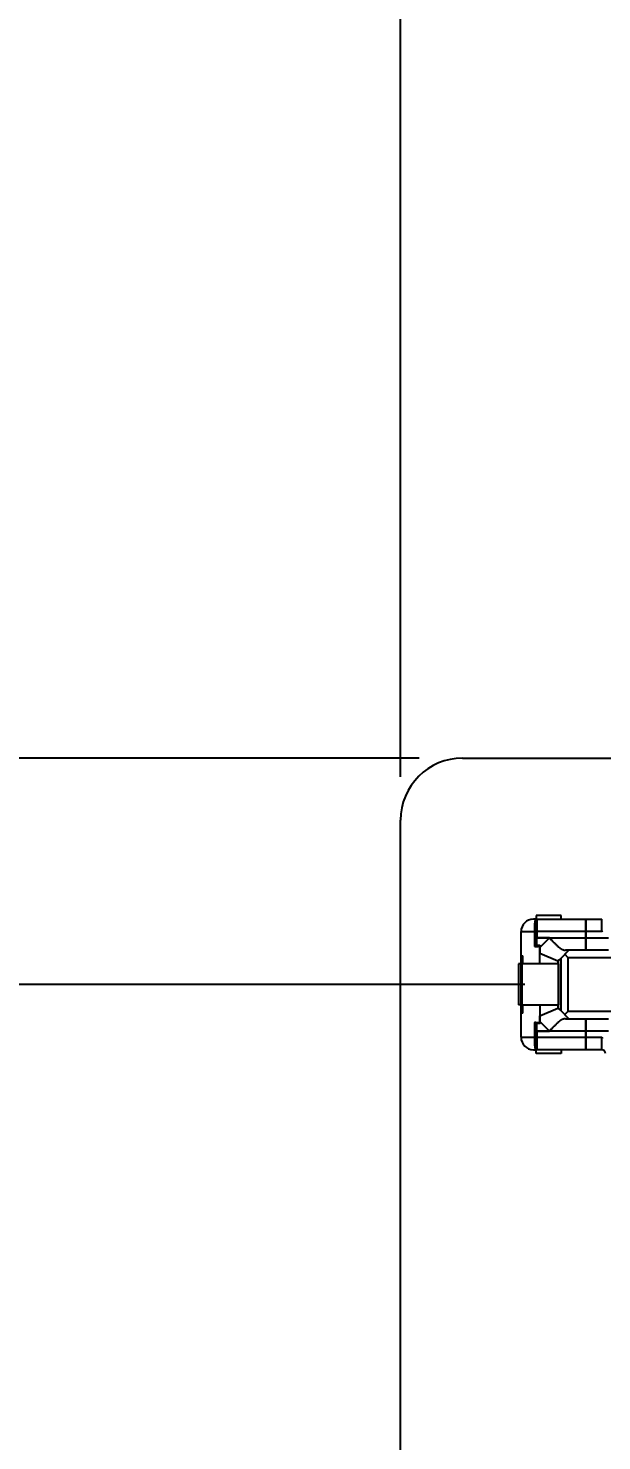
# Model space of a CAD drawing. Header units: millimetres. Extents: x 0 to 210, y 0 to 297.
# Drawn here: x 57.97 to 62.58, y 216.35 to 227.71 of the extents above; entities that cross this region are included whole.
import ezdxf

# ---------------------------------------------------------------- set-up
doc = ezdxf.new("R2010")
doc.units = ezdxf.units.MM
doc.header["$LTSCALE"] = 19.36
doc.layers.get('0').update_dxf_attribs({"linetype": 'CONTINUOUS'})
doc.layers.add('BLACK', color=7, linetype='CONTINUOUS')
doc.layers.add('INTFCLR_2848', color=7, linetype='CONTINUOUS')
doc.styles.get("Standard").update_dxf_attribs({"font": 'simplex.shx', "width": 0.8})
doc.dimstyles.new('DIMSTYLE_1', dxfattribs={"dimtxt": 3, "dimasz": 3, "dimexe": 2, "dimexo": 0.35, "dimgap": 0.75, "dimtad": 1, "dimzin": 0, "dimdsep": 46, "dimtxsty": 'Standard', "dimcen": 0.09, "dimazin": 0, "dimtp": 0.01, "dimtm": 0.01, "dimtfac": 1, "dimtofl": 0, "dimtmove": 0, "dimatfit": 3, "dimfxl": 0, "dimtolj": 1, "dimtzin": 0, "dimarcsym": 0})

# ---------------------------------------------------------------- blocks, each defined once
blk = doc.blocks.new('_FILLED')
at = {"color": 0, "linetype": 'ByBlock'}
blk.add_solid([(0, 0), (-1, 0.1333), (-1, -0.1333)], dxfattribs=at)
blk = doc.blocks.new('*D02')
at = {"color": 2}
for p, q in [((60.964, 245.278), (60.964, 246.528)), ((71.164, 245.278), (71.164, 246.528)), ((60.964, 221.691), (60.964, 245.278)), ((71.164, 221.691), (71.164, 245.278)), ((66.064, 244.528), (39.349, 244.528)), ((60.964, 244.528), (66.064, 244.528)), ((71.164, 244.528), (66.064, 244.528))]:
    blk.add_line(p, q, dxfattribs=at)
at = {"color": 2, "xscale": 3, "yscale": 3, "zscale": 3, "rotation": 180}
blk.add_blockref('_FILLED', (60.964, 244.528), dxfattribs=at)
at = {"color": 2, "xscale": 3, "yscale": 3, "zscale": 3}
blk.add_blockref('_FILLED', (71.164, 244.528), dxfattribs=at)
blk = doc.blocks.new('*D13')
at = {"color": 2}
for p, q in [((39.349, 221.841), (38.099, 221.841)), ((61.114, 221.841), (39.349, 221.841)), ((40.099, 221.841), (40.099, 209.181)), ((40.099, 196.521), (40.099, 209.181)), ((63.924, 196.521), (40.849, 196.521))]:
    blk.add_line(p, q, dxfattribs=at)
at = {"color": 2, "xscale": 3, "yscale": 3, "zscale": 3}
for p, rotation in [((40.099, 221.841), 90), ((40.099, 196.521), 270)]:
    blk.add_blockref('_FILLED', p, dxfattribs=dict(at, rotation=rotation))
blk = doc.blocks.new('*D79')
at = {"color": 2}
for p, q in [((50.893, 221.841), (50.893, 235.41)), ((50.893, 235.41), (50.893, 220.931)), ((50.143, 221.841), (48.893, 221.841)), ((61.114, 221.841), (50.143, 221.841)), ((50.893, 215.021), (50.893, 220.931)), ((50.143, 220.021), (48.893, 220.021)), ((61.964, 220.021), (50.143, 220.021)), ((50.893, 220.021), (50.893, 215.021))]:
    blk.add_line(p, q, dxfattribs=at)
at = {"color": 2, "xscale": 3, "yscale": 3, "zscale": 3}
for p, rotation in [((50.893, 221.841), 270), ((50.893, 220.021), 90)]:
    blk.add_blockref('_FILLED', p, dxfattribs=dict(at, rotation=rotation))
blk = doc.blocks.new('*D810')
at = {"color": 2}
for p, q in [((50.893, 220.021), (50.893, 209.181)), ((61.964, 220.021), (51.643, 220.021)), ((50.893, 198.341), (50.893, 209.181)), ((64.774, 198.341), (51.643, 198.341))]:
    blk.add_line(p, q, dxfattribs=at)
at = {"color": 2, "xscale": 3, "yscale": 3, "zscale": 3}
for p, rotation in [((50.893, 220.021), 90), ((50.893, 198.341), 270)]:
    blk.add_blockref('_FILLED', p, dxfattribs=dict(at, rotation=rotation))

msp = doc.modelspace()

# ---------------------------------------------------------------- linework, layer by layer
at = {"color": 7}
for p, q in [((61.464, 221.841), (70.664, 221.841)), ((60.964, 215.693), (60.964, 221.341))]:
    msp.add_line(p, q, dxfattribs=at)
msp.add_arc((61.464, 221.341), 0.5, 90, 180, dxfattribs=at)
at = {"layer": 'BLACK', "color": 7}
for p, q in [((62.061, 220.546), (62.034, 220.546)), ((62.061, 220.546), (62.059, 220.546)), ((62.061, 220.336), (62.061, 220.546)), ((62.456, 220.546), (62.456, 220.296)), ((62.456, 220.546), (62.584, 220.546)), ((61.934, 219.596), (61.934, 220.446)), ((62.057, 220.545), (62.056, 220.544)), ((62.584, 220.446), (62.589, 220.455)), ((62.054, 220.326), (62.041, 220.326)), ((62.054, 220.326), (62.061, 220.326)), ((62.164, 220.396), (62.061, 220.396)), ((62.084, 220.33), (62.084, 220.277)), ((62.164, 220.396), (62.177, 220.381)), ((61.939, 220.246), (61.934, 220.251)), ((61.934, 220.251), (61.949, 220.251)), ((61.939, 220.186), (61.939, 220.246)), ((61.939, 220.246), (61.949, 220.246)), ((61.949, 220.19), (61.949, 220.251)), ((62.084, 220.297), (62.085, 220.308)), ((62.084, 220.293), (62.084, 220.297)), ((62.084, 220.273), (62.084, 220.277)), ((62.084, 220.186), (62.084, 220.273)), ((62.084, 220.273), (62.231, 220.212)), ((62.085, 220.308), (62.086, 220.318)), ((62.231, 220.212), (62.235, 220.215)), ((62.231, 220.212), (62.231, 220.186)), ((62.319, 220.296), (62.246, 220.223)), ((62.254, 220.231), (62.254, 219.811)), ((62.314, 220.236), (62.286, 220.264)), ((62.639, 220.296), (62.456, 220.296)), ((61.939, 220.186), (61.949, 220.196)), ((61.942, 220.188), (61.939, 220.186)), ((61.939, 220.186), (61.94, 220.186)), ((61.934, 219.791), (61.939, 219.796)), ((61.949, 219.791), (61.934, 219.791)), ((61.939, 219.796), (61.939, 219.856)), ((61.949, 219.846), (61.939, 219.856)), ((61.942, 219.854), (61.939, 219.856)), ((61.94, 219.856), (61.939, 219.856)), ((61.949, 219.796), (61.939, 219.796)), ((61.949, 219.791), (61.949, 219.852)), ((62.084, 219.856), (62.084, 219.769)), ((62.084, 219.769), (62.231, 219.83)), ((62.084, 219.765), (62.084, 219.769)), ((62.084, 219.712), (62.084, 219.765)), ((62.231, 219.856), (62.231, 219.83)), ((62.231, 219.83), (62.235, 219.827)), ((62.246, 219.819), (62.319, 219.746)), ((62.314, 219.806), (62.286, 219.779)), ((62.041, 219.716), (62.041, 219.587)), ((62.054, 219.716), (62.041, 219.716)), ((62.054, 219.716), (62.061, 219.716)), ((62.061, 219.496), (62.061, 219.706)), ((62.061, 219.646), (62.164, 219.646)), ((62.084, 219.747), (62.085, 219.738)), ((62.085, 219.738), (62.086, 219.724)), ((62.456, 219.746), (62.456, 219.496)), ((62.456, 219.746), (62.639, 219.746)), ((62.584, 219.596), (62.589, 219.587)), ((62.034, 219.496), (62.061, 219.496)), ((62.059, 219.497), (62.061, 219.496)), ((62.584, 219.496), (62.456, 219.496))]:
    msp.add_line(p, q, dxfattribs=at)
at = {"layer": 'BLACK', "color": 9}
for p, q in [((62.584, 220.446), (62.584, 220.546)), ((61.934, 220.446), (62.061, 220.446)), ((62.584, 220.446), (62.456, 220.446)), ((62.061, 220.336), (62.086, 220.336)), ((62.164, 220.396), (62.086, 220.318)), ((62.086, 220.336), (62.086, 220.318)), ((62.456, 220.396), (62.639, 220.396)), ((61.939, 220.226), (61.949, 220.226)), ((62.235, 219.827), (62.235, 220.215)), ((62.314, 219.806), (62.314, 220.236)), ((69.814, 220.236), (62.314, 220.236)), ((61.934, 220.186), (61.938, 220.186)), ((61.934, 220.147), (61.939, 220.151)), ((61.939, 220.091), (61.934, 220.086)), ((61.939, 220.056), (61.934, 220.056)), ((61.934, 219.986), (61.939, 219.986)), ((61.934, 219.956), (61.939, 219.951)), ((61.939, 219.891), (61.934, 219.895)), ((61.934, 219.856), (61.938, 219.856)), ((61.949, 219.816), (61.939, 219.816)), ((62.314, 219.806), (69.814, 219.806)), ((62.086, 219.706), (62.061, 219.706)), ((62.086, 219.724), (62.086, 219.706)), ((62.086, 219.724), (62.164, 219.646)), ((62.639, 219.646), (62.456, 219.646)), ((61.934, 219.596), (62.061, 219.596)), ((62.456, 219.596), (62.584, 219.596)), ((62.584, 219.496), (62.584, 219.596))]:
    msp.add_line(p, q, dxfattribs=at)
at = {"layer": 'BLACK', "color": 7}
for points in [[(62.05, 220.539), (62.049, 220.538), (62.048, 220.537), (62.048, 220.536), (62.047, 220.535), (62.047, 220.534), (62.047, 220.533), (62.046, 220.531), (62.046, 220.53), (62.045, 220.528), (62.045, 220.526), (62.045, 220.525), (62.044, 220.522), (62.044, 220.519), (62.044, 220.517), (62.043, 220.514), (62.043, 220.511), (62.043, 220.509), (62.043, 220.506), (62.042, 220.503), (62.042, 220.498), (62.042, 220.492), (62.042, 220.487), (62.042, 220.482), (62.041, 220.476), (62.041, 220.469), (62.041, 220.461), (62.041, 220.454), (62.041, 220.326)], [(62.056, 220.544), (62.055, 220.544), (62.055, 220.544), (62.055, 220.544), (62.055, 220.544), (62.054, 220.544), (62.054, 220.543), (62.054, 220.543), (62.054, 220.543), (62.053, 220.543), (62.053, 220.543), (62.053, 220.543), (62.053, 220.543), (62.053, 220.542), (62.052, 220.542), (62.052, 220.542), (62.052, 220.542), (62.052, 220.542), (62.052, 220.541), (62.051, 220.541), (62.051, 220.541), (62.051, 220.541), (62.051, 220.541), (62.051, 220.54), (62.05, 220.54), (62.05, 220.54), (62.05, 220.54), (62.05, 220.54), (62.05, 220.539), (62.05, 220.539)], [(62.045, 220.326), (62.045, 220.326), (62.045, 220.326), (62.046, 220.326), (62.046, 220.326), (62.046, 220.326), (62.047, 220.326), (62.047, 220.326), (62.047, 220.326), (62.048, 220.327), (62.048, 220.327), (62.048, 220.327), (62.049, 220.327), (62.049, 220.327), (62.05, 220.327), (62.05, 220.328), (62.051, 220.328), (62.051, 220.328), (62.052, 220.328), (62.053, 220.329), (62.053, 220.329), (62.054, 220.329), (62.054, 220.33), (62.055, 220.33), (62.055, 220.33), (62.056, 220.331), (62.057, 220.331), (62.057, 220.331), (62.058, 220.332), (62.058, 220.332), (62.058, 220.332), (62.059, 220.332), (62.059, 220.333), (62.059, 220.333), (62.059, 220.333), (62.06, 220.333), (62.06, 220.334), (62.06, 220.334), (62.06, 220.334), (62.06, 220.334), (62.06, 220.334), (62.06, 220.334), (62.061, 220.334), (62.061, 220.335), (62.061, 220.335), (62.061, 220.335), (62.061, 220.335), (62.061, 220.335), (62.061, 220.335), (62.061, 220.336), (62.061, 220.336), (62.061, 220.336), (62.061, 220.336)], [(62.061, 220.326), (62.062, 220.326), (62.064, 220.326), (62.065, 220.327), (62.067, 220.327), (62.068, 220.327), (62.07, 220.327), (62.071, 220.327), (62.072, 220.327), (62.074, 220.328), (62.076, 220.328), (62.078, 220.328), (62.08, 220.329), (62.082, 220.329), (62.084, 220.329)], [(62.085, 220.335), (62.085, 220.335), (62.085, 220.334), (62.085, 220.334), (62.084, 220.333), (62.084, 220.333), (62.084, 220.333), (62.084, 220.333), (62.084, 220.333), (62.084, 220.332), (62.084, 220.332), (62.084, 220.332), (62.084, 220.332), (62.084, 220.332), (62.084, 220.332), (62.084, 220.332), (62.084, 220.331), (62.084, 220.331), (62.084, 220.331), (62.084, 220.331), (62.084, 220.331), (62.084, 220.331), (62.084, 220.33), (62.084, 220.33), (62.084, 220.33), (62.084, 220.33)], [(62.086, 220.336), (62.085, 220.336), (62.085, 220.335)], [(62.177, 220.381), (62.184, 220.374), (62.191, 220.366), (62.198, 220.359), (62.202, 220.355), (62.206, 220.351), (62.21, 220.347), (62.214, 220.343), (62.218, 220.339), (62.222, 220.335), (62.226, 220.331), (62.231, 220.327), (62.234, 220.324), (62.237, 220.322), (62.24, 220.319), (62.243, 220.317), (62.247, 220.314), (62.249, 220.312), (62.252, 220.311), (62.254, 220.309), (62.257, 220.307), (62.26, 220.306), (62.262, 220.304), (62.265, 220.303), (62.267, 220.302), (62.27, 220.301), (62.272, 220.3), (62.275, 220.299), (62.277, 220.298), (62.279, 220.298), (62.282, 220.297), (62.284, 220.297), (62.286, 220.296), (62.288, 220.296), (62.29, 220.296), (62.292, 220.296)], [(62.084, 220.277), (62.084, 220.28), (62.084, 220.282), (62.084, 220.284), (62.084, 220.286), (62.084, 220.289), (62.084, 220.291), (62.084, 220.293)], [(62.235, 220.215), (62.236, 220.215), (62.237, 220.216), (62.238, 220.216), (62.238, 220.217), (62.239, 220.217), (62.239, 220.218), (62.24, 220.218), (62.24, 220.218), (62.241, 220.219), (62.241, 220.219), (62.242, 220.22), (62.242, 220.22), (62.243, 220.22), (62.243, 220.221), (62.244, 220.221), (62.244, 220.222), (62.245, 220.222), (62.245, 220.223), (62.246, 220.223)], [(61.949, 220.19), (61.948, 220.19), (61.948, 220.19), (61.947, 220.19), (61.947, 220.19), (61.946, 220.19), (61.946, 220.19), (61.946, 220.189), (61.945, 220.189), (61.945, 220.189), (61.944, 220.189), (61.944, 220.189), (61.944, 220.189), (61.943, 220.188), (61.943, 220.188), (61.942, 220.188), (61.942, 220.188), (61.942, 220.188)], [(61.949, 219.852), (61.948, 219.852), (61.948, 219.852), (61.947, 219.852), (61.947, 219.852), (61.946, 219.852), (61.946, 219.853), (61.946, 219.853), (61.945, 219.853), (61.945, 219.853), (61.944, 219.853), (61.944, 219.853), (61.944, 219.853), (61.943, 219.854), (61.943, 219.854), (61.942, 219.854), (61.942, 219.854), (61.942, 219.854)], [(62.084, 219.765), (62.084, 219.763), (62.084, 219.761), (62.084, 219.759), (62.084, 219.757), (62.084, 219.755), (62.084, 219.753), (62.084, 219.751), (62.084, 219.747)], [(62.235, 219.827), (62.236, 219.827), (62.237, 219.826), (62.238, 219.826), (62.238, 219.825), (62.239, 219.825), (62.239, 219.824), (62.24, 219.824), (62.24, 219.824), (62.241, 219.823), (62.241, 219.823), (62.242, 219.822), (62.242, 219.822), (62.243, 219.822), (62.243, 219.821), (62.244, 219.821), (62.244, 219.82), (62.245, 219.82), (62.245, 219.819), (62.246, 219.819)], [(62.045, 219.716), (62.045, 219.716), (62.045, 219.716), (62.046, 219.716), (62.046, 219.716), (62.046, 219.716), (62.047, 219.716), (62.047, 219.716), (62.047, 219.716), (62.048, 219.716), (62.048, 219.715), (62.048, 219.715), (62.049, 219.715), (62.049, 219.715), (62.05, 219.715), (62.05, 219.715), (62.051, 219.714), (62.051, 219.714), (62.052, 219.714), (62.053, 219.713), (62.053, 219.713), (62.054, 219.713), (62.054, 219.713), (62.055, 219.712), (62.055, 219.712), (62.056, 219.711), (62.057, 219.711), (62.057, 219.711), (62.058, 219.71), (62.058, 219.71), (62.058, 219.71), (62.059, 219.71), (62.059, 219.709), (62.059, 219.709), (62.059, 219.709), (62.06, 219.709), (62.06, 219.709), (62.06, 219.708), (62.06, 219.708), (62.06, 219.708), (62.06, 219.708), (62.06, 219.708), (62.061, 219.708), (62.061, 219.708), (62.061, 219.707), (62.061, 219.707), (62.061, 219.707), (62.061, 219.707), (62.061, 219.707), (62.061, 219.707), (62.061, 219.706), (62.061, 219.706), (62.061, 219.706)], [(62.061, 219.716), (62.062, 219.716), (62.064, 219.716), (62.065, 219.715), (62.067, 219.715), (62.068, 219.715), (62.07, 219.715), (62.072, 219.715), (62.073, 219.714), (62.075, 219.714), (62.077, 219.714), (62.079, 219.714), (62.08, 219.713), (62.082, 219.713), (62.084, 219.713)], [(62.084, 219.712), (62.084, 219.712), (62.084, 219.712), (62.084, 219.712), (62.084, 219.711), (62.084, 219.711), (62.084, 219.711), (62.084, 219.711), (62.084, 219.711), (62.084, 219.711), (62.084, 219.711), (62.084, 219.71), (62.084, 219.71), (62.084, 219.71), (62.084, 219.71), (62.084, 219.71), (62.084, 219.71), (62.084, 219.71), (62.084, 219.709), (62.084, 219.709), (62.084, 219.709), (62.084, 219.709), (62.085, 219.708), (62.085, 219.708), (62.085, 219.708), (62.085, 219.707), (62.085, 219.707), (62.086, 219.706)], [(62.292, 219.746), (62.29, 219.746), (62.288, 219.746), (62.286, 219.746), (62.284, 219.745), (62.282, 219.745), (62.279, 219.744), (62.277, 219.744), (62.275, 219.743), (62.272, 219.742), (62.27, 219.741), (62.267, 219.74), (62.265, 219.739), (62.262, 219.738), (62.26, 219.736), (62.257, 219.735), (62.254, 219.733), (62.252, 219.731), (62.249, 219.73), (62.247, 219.728), (62.243, 219.726), (62.24, 219.723), (62.237, 219.72), (62.234, 219.718), (62.231, 219.715), (62.226, 219.711), (62.222, 219.707), (62.218, 219.704), (62.214, 219.699), (62.21, 219.695), (62.206, 219.691), (62.202, 219.687), (62.198, 219.683), (62.191, 219.676), (62.184, 219.668), (62.177, 219.661), (62.164, 219.646)], [(62.041, 219.587), (62.041, 219.579), (62.041, 219.57), (62.041, 219.561), (62.042, 219.556), (62.042, 219.551), (62.042, 219.546), (62.042, 219.542), (62.042, 219.538), (62.043, 219.535), (62.043, 219.531), (62.043, 219.528), (62.044, 219.525), (62.044, 219.522), (62.044, 219.519), (62.045, 219.518), (62.045, 219.516), (62.045, 219.515), (62.046, 219.513), (62.046, 219.511), (62.047, 219.51), (62.047, 219.509), (62.047, 219.508), (62.048, 219.506), (62.048, 219.505), (62.049, 219.504), (62.049, 219.503), (62.05, 219.502), (62.05, 219.502), (62.051, 219.501), (62.052, 219.5), (62.052, 219.5), (62.053, 219.499), (62.054, 219.499), (62.055, 219.498), (62.056, 219.498)]]:
    msp.add_lwpolyline(points, dxfattribs=at)
for centre, radius, start, end in [((62.034, 220.446), 0.1, 90, 180), ((62.068, 220.517), 0.03, 106.2681, 111.3323), ((62.034, 219.596), 0.1, 180, 270), ((62.068, 219.525), 0.03, 246.4536, 253.7319), ((62.584, 219.466), 0.03, 0.0001, 90)]:
    msp.add_arc(centre, radius, start, end, dxfattribs=at)
at = {"layer": 'INTFCLR_2848', "color": 7}
for p, q in [((62.056, 220.576), (62.056, 220.546)), ((62.256, 220.576), (62.056, 220.576)), ((62.061, 220.546), (62.061, 220.396)), ((62.061, 220.546), (62.456, 220.546)), ((62.256, 220.546), (62.256, 220.576)), ((62.456, 220.296), (62.456, 220.546)), ((61.939, 220.246), (61.939, 219.796)), ((62.456, 220.296), (62.292, 220.296)), ((61.914, 220.186), (61.914, 219.856)), ((61.934, 220.186), (61.914, 220.186)), ((61.939, 220.186), (61.939, 220.186)), ((62.234, 220.186), (61.94, 220.186)), ((62.234, 220.186), (62.234, 219.856)), ((61.934, 219.856), (61.914, 219.856)), ((61.939, 219.856), (62.234, 219.856)), ((62.061, 219.646), (62.061, 219.496)), ((62.292, 219.746), (62.456, 219.746)), ((62.456, 219.496), (62.456, 219.746)), ((62.056, 219.466), (62.056, 219.496)), ((62.256, 219.466), (62.056, 219.466)), ((62.456, 219.496), (62.061, 219.496)), ((62.256, 219.496), (62.256, 219.466))]:
    msp.add_line(p, q, dxfattribs=at)
at = {"layer": 'INTFCLR_2848', "color": 9}
for p, q in [((62.456, 220.446), (62.061, 220.446)), ((62.061, 220.396), (62.456, 220.396)), ((62.456, 219.646), (62.061, 219.646)), ((62.061, 219.596), (62.456, 219.596))]:
    msp.add_line(p, q, dxfattribs=at)

# ---------------------------------------------------------------- dimensions: what is measured, and where the dimension line sits
at = {"color": 2}
dim = msp.add_linear_dim(base=(71.164, 244.528), p1=(60.964, 221.341), p2=(71.164, 221.341), text='10.20', dimstyle='DIMSTYLE_1', dxfattribs=at)
dim.commit()
dim.dimension.update_dxf_attribs({"geometry": '*D02', "text_midpoint": (39.349, 244.528), "dimtype": 160})
for base, p1, p2, angle, text, picture, middle in [((50.893, 220.021), (61.464, 221.841), (62.314, 220.021), 270, '1.82', '*D79', (50.893, 225.81)), ((40.099, 196.521), (61.464, 221.841), (64.274, 196.521), 270, '25.32%%p0.25', '*D13', (40.099, 196.464)), ((50.893, 220.021), (65.124, 198.341), (62.314, 220.021), 90, '21.68(中心距)', '*D810', (50.893, 197.181))]:
    dim = msp.add_linear_dim(base=base, p1=p1, p2=p2, angle=angle, text=text, dimstyle='DIMSTYLE_1', dxfattribs=at)
    dim.commit()
    dim.dimension.update_dxf_attribs({"geometry": picture, "text_midpoint": middle, "dimtype": 160})

doc.saveas('drawing.dxf')
